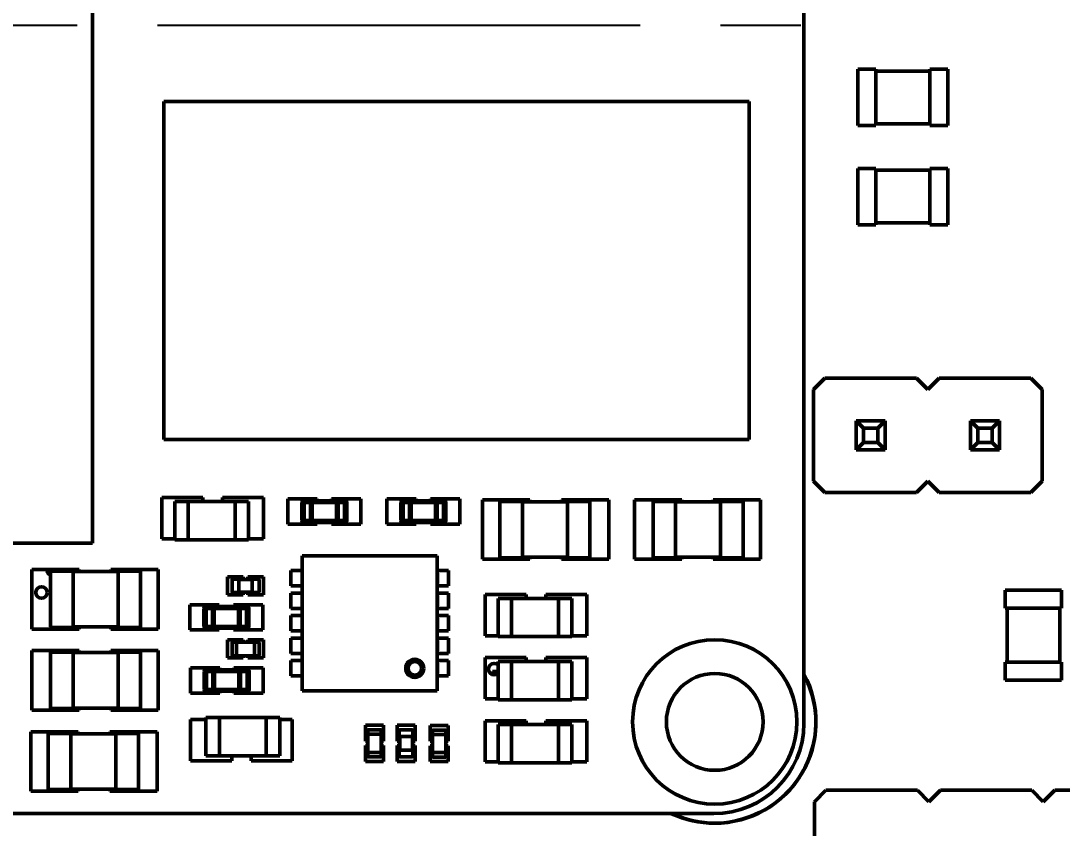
# Model space of a CAD drawing. Header units: millimetres. Extents: x 22 to 202, y 169 to 282.
# Drawn here: x 120.96 to 144.09, y 202.06 to 219.99 of the extents above; entities that cross this region are included whole.
import ezdxf

# ---------------------------------------------------------------- set-up
doc = ezdxf.new("R2010")
doc.units = ezdxf.units.MM
doc.header["$LTSCALE"] = 0.75
doc.linetypes.add('CENTER2', pattern=[28.575, 19.05, -3.175, 3.175, -3.175])
for name, color, linetype, lineweight in [('FD_Dimensions', 7, 'Continuous', 25), ('Smart Centers', 7, 'CENTER2', 25), ('Visible', 7, 'Continuous', 50)]:
    doc.layers.add(name, color=color, linetype=linetype, lineweight=lineweight)
doc.styles.get("Standard").update_dxf_attribs({"font": 'arial.ttf'})
doc.dimstyles.new('Dim-ISO-25', dxfattribs={"dimtxt": 2.5, "dimasz": 2.5, "dimexe": 1.5, "dimexo": 0, "dimgap": 1, "dimtad": 1, "dimzin": 4, "dimdsep": 46, "dimtxsty": 'Standard', "dimblk": 'OPEN90', "dimcen": 0, "dimazin": 1, "dimtp": 0.1, "dimtm": 0.1, "dimtfac": 0.72, "dimtmove": 0, "dimatfit": 3, "dimfxl": 1, "dimtzin": 4, "dimarcsym": 0})

# ---------------------------------------------------------------- blocks, each defined once
blk = doc.blocks.new('_Open90')
at = {"color": 0, "linetype": 'ByBlock', "lineweight": -2}
for p, q in [((-0.5, 0.5), (0, 0)), ((0, 0), (-1, 0)), ((0, 0), (-0.5, -0.5))]:
    blk.add_line(p, q, dxfattribs=at)
blk = doc.blocks.new('*D28')
at = {"layer": 'Defpoints', "color": 0, "transparency": 16777216}
for p in [(170.550528, 263.135658), (200.052214, 263.135658), (124.449775, 178.627866)]:
    blk.add_point(p, dxfattribs=at)
at = {"layer": 'FD_Dimensions', "color": 0, "lineweight": -2, "transparency": 16777216}
for p, q in [((170.550528, 263.135658), (201.552214, 263.135658)), ((200.052214, 181.127866), (200.052214, 260.635658)), ((124.449775, 178.627866), (201.552214, 178.627866))]:
    blk.add_line(p, q, dxfattribs=at)
at = {"layer": 'FD_Dimensions', "color": 0, "lineweight": -2, "transparency": 16777216, "xscale": 2.5, "yscale": 2.5, "zscale": 2.5}
for p, rotation in [((200.052214, 263.135658), 90), ((200.052214, 178.627866), 270)]:
    blk.add_blockref('_Open90', p, dxfattribs=dict(at, rotation=rotation))
at = {"layer": 'FD_Dimensions', "color": 0, "transparency": 16777216, "insert": (197.774947, 227.099634), "char_height": 2.5, "attachment_point": 5, "rotation": 90}
blk.add_mtext('84.51mm', dxfattribs=at)
blk = doc.blocks.new('*U22')
at = {"layer": 'Smart Centers', "color": 0, "ltscale": 0.75, "transparency": 16777216}
blk.add_line((-24.000006, 0), (24.000006, 0), dxfattribs=at)
blk = doc.blocks.new('*D39')
at = {"layer": 'Defpoints', "color": 0, "transparency": 16777216}
for p in [(91.851481, 219.885579), (39.845512, 191.385202), (126.699789, 191.385202)]:
    blk.add_point(p, dxfattribs=at)
at = {"layer": 'FD_Dimensions', "color": 0, "lineweight": -2, "transparency": 16777216}
for p, q in [((91.851481, 219.885579), (38.345512, 219.885579)), ((39.845512, 217.385579), (39.845512, 193.885202)), ((126.699789, 191.385202), (38.345512, 191.385202))]:
    blk.add_line(p, q, dxfattribs=at)
at = {"layer": 'FD_Dimensions', "color": 0, "lineweight": -2, "transparency": 16777216, "xscale": 2.5, "yscale": 2.5, "zscale": 2.5}
for p, rotation in [((39.845512, 219.885579), 90), ((39.845512, 191.385202), 270)]:
    blk.add_blockref('_Open90', p, dxfattribs=dict(at, rotation=rotation))
at = {"layer": 'FD_Dimensions', "color": 0, "transparency": 16777216, "insert": (37.568245, 204.532394), "char_height": 2.5, "attachment_point": 5, "rotation": 90}
blk.add_mtext('28.50mm', dxfattribs=at)

msp = doc.modelspace()

# ---------------------------------------------------------------- linework, layer by layer
at = {"layer": 'Visible'}
for p, q in [((138.351, 235.386), (138.351, 204.386)), ((122.553, 208.393), (122.553, 231.393)), ((139.952, 218.91), (139.552, 218.91)), ((139.552, 218.87), (139.552, 218.91)), ((139.552, 218.87), (139.552, 217.7)), ((139.952, 218.87), (139.952, 218.91)), ((141.152, 218.87), (139.952, 218.87)), ((139.952, 218.87), (139.952, 217.7)), ((141.552, 218.91), (141.152, 218.91)), ((141.152, 218.87), (141.152, 218.91)), ((141.152, 218.87), (141.152, 217.7)), ((141.552, 218.87), (141.552, 218.91)), ((141.552, 218.87), (141.552, 217.7)), ((124.136, 218.192), (124.136, 210.692)), ((137.136, 218.192), (124.136, 218.192)), ((137.136, 210.692), (137.136, 218.192)), ((139.552, 217.7), (139.552, 217.66)), ((139.952, 217.66), (139.552, 217.66)), ((141.152, 217.7), (139.952, 217.7)), ((139.952, 217.7), (139.952, 217.66)), ((141.152, 217.7), (141.152, 217.66)), ((141.552, 217.66), (141.152, 217.66)), ((141.552, 217.7), (141.552, 217.66)), ((139.952, 216.71), (139.552, 216.71)), ((139.552, 216.67), (139.552, 216.71)), ((139.952, 216.67), (139.952, 216.71)), ((141.552, 216.71), (141.152, 216.71)), ((141.152, 216.67), (141.152, 216.71)), ((141.552, 216.67), (141.552, 216.71)), ((139.552, 216.67), (139.552, 215.5)), ((141.152, 216.67), (139.952, 216.67)), ((139.952, 216.67), (139.952, 215.5)), ((141.152, 216.67), (141.152, 215.5)), ((141.552, 216.67), (141.552, 215.5)), ((139.552, 215.5), (139.552, 215.46)), ((139.952, 215.46), (139.552, 215.46)), ((141.152, 215.5), (139.952, 215.5)), ((139.952, 215.5), (139.952, 215.46)), ((141.152, 215.5), (141.152, 215.46)), ((141.552, 215.46), (141.152, 215.46)), ((141.552, 215.5), (141.552, 215.46)), ((138.818, 212.055), (138.564, 211.801)), ((140.85, 212.055), (138.818, 212.055)), ((141.104, 211.801), (140.85, 212.055)), ((141.358, 212.055), (141.104, 211.801)), ((143.39, 212.055), (141.358, 212.055)), ((143.644, 211.801), (143.39, 212.055)), ((138.564, 211.801), (138.564, 209.769)), ((143.644, 209.769), (143.644, 211.801)), ((139.514, 211.105), (139.514, 210.465)), ((139.514, 211.105), (140.154, 211.105)), ((139.514, 211.105), (139.674, 210.945)), ((139.674, 210.945), (139.674, 210.625)), ((139.674, 210.945), (139.994, 210.945)), ((140.154, 211.105), (139.994, 210.945)), ((139.994, 210.945), (139.994, 210.625)), ((140.154, 211.105), (140.154, 210.465)), ((142.054, 211.105), (142.054, 210.465)), ((142.054, 211.105), (142.694, 211.105)), ((142.054, 211.105), (142.214, 210.945)), ((142.214, 210.945), (142.214, 210.625)), ((142.214, 210.945), (142.534, 210.945)), ((142.694, 211.105), (142.534, 210.945)), ((142.534, 210.945), (142.534, 210.625)), ((142.694, 211.105), (142.694, 210.465)), ((124.136, 210.692), (137.136, 210.692)), ((139.514, 210.465), (139.674, 210.625)), ((139.514, 210.465), (140.154, 210.465)), ((139.674, 210.625), (139.994, 210.625)), ((140.154, 210.465), (139.994, 210.625)), ((142.054, 210.465), (142.214, 210.625)), ((142.054, 210.465), (142.694, 210.465)), ((142.214, 210.625), (142.534, 210.625)), ((142.694, 210.465), (142.534, 210.625)), ((138.564, 209.769), (138.818, 209.515)), ((140.85, 209.515), (141.104, 209.769)), ((141.104, 209.769), (141.358, 209.515)), ((143.39, 209.515), (143.644, 209.769)), ((124.093, 209.403), (124.093, 208.488)), ((125.007, 209.403), (124.093, 209.403)), ((124.382, 209.318), (124.382, 208.468)), ((124.382, 209.318), (124.39, 209.318)), ((124.682, 209.318), (124.39, 209.318)), ((124.682, 209.318), (124.682, 208.468)), ((125.722, 209.318), (124.682, 209.318)), ((125.007, 209.318), (125.007, 209.403)), ((125.439, 209.403), (125.439, 209.318)), ((126.354, 209.403), (125.439, 209.403)), ((125.722, 209.318), (126.015, 209.318)), ((125.722, 208.468), (125.722, 209.318)), ((126.022, 209.318), (126.015, 209.318)), ((126.022, 208.468), (126.022, 209.318)), ((126.354, 208.488), (126.354, 209.403)), ((126.895, 209.372), (126.895, 208.813)), ((127.545, 209.372), (126.895, 209.372)), ((127.203, 209.292), (127.253, 209.292)), ((127.203, 209.292), (127.203, 208.892)), ((127.253, 209.292), (127.203, 209.292)), ((127.203, 208.892), (127.203, 209.292)), ((127.396, 209.342), (127.253, 209.342)), ((127.253, 209.292), (127.253, 209.342)), ((127.253, 209.342), (127.253, 209.292)), ((127.253, 209.342), (127.396, 209.342)), ((127.396, 209.292), (127.253, 209.292)), ((127.253, 209.292), (127.253, 208.892)), ((127.253, 208.892), (127.253, 209.292)), ((127.253, 209.292), (127.396, 209.292)), ((127.396, 209.292), (127.396, 209.342)), ((127.396, 209.342), (127.396, 209.292)), ((127.396, 209.292), (127.41, 209.292)), ((127.396, 209.292), (127.396, 208.892)), ((127.396, 208.892), (127.396, 209.292)), ((127.41, 209.292), (127.396, 209.292)), ((127.41, 209.292), (127.41, 209.341)), ((127.41, 209.341), (127.41, 209.292)), ((127.41, 209.292), (127.433, 209.292)), ((127.41, 209.292), (127.41, 208.892)), ((127.41, 208.892), (127.41, 209.292)), ((127.41, 209.292), (127.433, 209.292)), ((127.973, 209.332), (127.433, 209.332)), ((127.433, 209.292), (127.433, 209.332)), ((127.433, 209.332), (127.433, 209.292)), ((127.433, 209.332), (127.973, 209.332)), ((127.973, 209.292), (127.433, 209.292)), ((127.433, 209.292), (127.433, 208.892)), ((127.433, 208.892), (127.433, 209.292)), ((127.433, 209.292), (127.973, 209.292)), ((127.545, 209.332), (127.545, 209.372)), ((127.86, 209.372), (127.86, 209.332)), ((128.51, 209.372), (127.86, 209.372)), ((127.973, 209.292), (127.973, 209.332)), ((127.973, 209.332), (127.973, 209.292)), ((127.973, 209.292), (127.995, 209.292)), ((127.973, 209.292), (127.973, 208.892)), ((127.973, 208.892), (127.973, 209.292)), ((127.973, 209.292), (127.995, 209.292)), ((127.995, 209.292), (127.995, 209.341)), ((127.995, 209.341), (127.995, 209.292)), ((127.995, 209.292), (128.009, 209.292)), ((127.995, 209.292), (127.995, 208.892)), ((127.995, 208.892), (127.995, 209.292)), ((128.009, 209.292), (127.995, 209.292)), ((128.153, 209.342), (128.009, 209.342)), ((128.009, 209.292), (128.009, 209.342)), ((128.009, 209.342), (128.009, 209.292)), ((128.009, 209.342), (128.153, 209.342)), ((128.153, 209.292), (128.009, 209.292)), ((128.009, 209.292), (128.009, 208.892)), ((128.009, 208.892), (128.009, 209.292)), ((128.009, 209.292), (128.153, 209.292)), ((128.153, 209.292), (128.153, 209.342)), ((128.153, 209.342), (128.153, 209.292)), ((128.153, 209.292), (128.203, 209.292)), ((128.153, 209.292), (128.153, 208.892)), ((128.153, 208.892), (128.153, 209.292)), ((128.203, 209.292), (128.153, 209.292)), ((128.203, 208.892), (128.203, 209.292)), ((128.203, 209.292), (128.203, 208.892)), ((128.51, 208.813), (128.51, 209.372)), ((129.094, 209.372), (129.094, 208.813)), ((129.745, 209.372), (129.094, 209.372)), ((129.402, 209.292), (129.452, 209.292)), ((129.402, 209.292), (129.402, 208.892)), ((129.452, 209.292), (129.402, 209.292)), ((129.402, 208.892), (129.402, 209.292)), ((129.596, 209.342), (129.452, 209.342)), ((129.452, 209.292), (129.452, 209.342)), ((129.452, 209.342), (129.452, 209.292)), ((129.452, 209.342), (129.596, 209.342)), ((129.596, 209.292), (129.452, 209.292)), ((129.452, 209.292), (129.452, 208.892)), ((129.452, 208.892), (129.452, 209.292)), ((129.452, 209.292), (129.596, 209.292)), ((129.596, 209.292), (129.596, 209.342)), ((129.596, 209.342), (129.596, 209.292)), ((129.596, 209.292), (129.61, 209.292)), ((129.596, 209.292), (129.596, 208.892)), ((129.596, 208.892), (129.596, 209.292)), ((129.61, 209.292), (129.596, 209.292)), ((129.61, 209.292), (129.61, 209.341)), ((129.61, 209.341), (129.61, 209.292)), ((129.61, 209.292), (129.632, 209.292)), ((129.61, 209.292), (129.61, 208.892)), ((129.61, 208.892), (129.61, 209.292)), ((129.61, 209.292), (129.632, 209.292)), ((130.172, 209.332), (129.632, 209.332)), ((129.632, 209.292), (129.632, 209.332)), ((129.632, 209.332), (129.632, 209.292)), ((129.632, 209.332), (130.172, 209.332)), ((130.172, 209.292), (129.632, 209.292)), ((129.632, 209.292), (129.632, 208.892)), ((129.632, 208.892), (129.632, 209.292)), ((129.632, 209.292), (130.172, 209.292)), ((129.745, 209.332), (129.745, 209.372)), ((130.06, 209.372), (130.06, 209.332)), ((130.71, 209.372), (130.06, 209.372)), ((130.172, 209.292), (130.172, 209.332)), ((130.172, 209.332), (130.172, 209.292)), ((130.172, 209.292), (130.195, 209.292)), ((130.172, 209.292), (130.172, 208.892)), ((130.172, 208.892), (130.172, 209.292)), ((130.172, 209.292), (130.195, 209.292)), ((130.195, 209.292), (130.195, 209.341)), ((130.195, 209.341), (130.195, 209.292)), ((130.195, 209.292), (130.209, 209.292)), ((130.195, 209.292), (130.195, 208.892)), ((130.195, 208.892), (130.195, 209.292)), ((130.209, 209.292), (130.195, 209.292)), ((130.352, 209.342), (130.209, 209.342)), ((130.209, 209.292), (130.209, 209.342)), ((130.209, 209.342), (130.209, 209.292)), ((130.209, 209.342), (130.352, 209.342)), ((130.352, 209.292), (130.209, 209.292)), ((130.209, 209.292), (130.209, 208.892)), ((130.209, 208.892), (130.209, 209.292)), ((130.209, 209.292), (130.352, 209.292)), ((130.352, 209.292), (130.352, 209.342)), ((130.352, 209.342), (130.352, 209.292)), ((130.352, 209.292), (130.402, 209.292)), ((130.352, 209.292), (130.352, 208.892)), ((130.352, 208.892), (130.352, 209.292)), ((130.402, 209.292), (130.352, 209.292)), ((130.402, 208.892), (130.402, 209.292)), ((130.402, 209.292), (130.402, 208.892)), ((130.71, 208.813), (130.71, 209.372)), ((131.213, 209.353), (131.213, 208.032)), ((132.264, 209.353), (131.213, 209.353)), ((131.602, 208.077), (131.602, 209.307)), ((131.612, 209.317), (132.102, 209.317)), ((132.102, 209.307), (132.102, 209.317)), ((132.102, 208.077), (132.102, 209.307)), ((132.102, 209.307), (133.102, 209.307)), ((132.264, 209.307), (132.264, 209.353)), ((132.966, 209.353), (132.966, 209.307)), ((134.017, 209.353), (132.966, 209.353)), ((133.102, 209.307), (133.102, 209.317)), ((133.592, 209.317), (133.102, 209.317)), ((133.102, 208.077), (133.102, 209.307)), ((133.602, 208.077), (133.602, 209.307)), ((134.017, 208.032), (134.017, 209.353)), ((134.588, 209.353), (134.588, 208.032)), ((135.639, 209.353), (134.588, 209.353)), ((135.002, 209.307), (135.002, 208.077)), ((135.502, 209.317), (135.012, 209.317)), ((135.502, 209.317), (135.502, 209.307)), ((136.502, 209.307), (135.502, 209.307)), ((135.502, 209.307), (135.502, 208.077)), ((135.639, 209.307), (135.639, 209.353)), ((136.341, 209.353), (136.341, 209.307)), ((137.391, 209.353), (136.341, 209.353)), ((136.502, 209.317), (136.992, 209.317)), ((136.502, 209.317), (136.502, 209.307)), ((136.502, 209.307), (136.502, 208.077)), ((137.002, 209.307), (137.002, 208.077)), ((137.391, 208.032), (137.391, 209.353)), ((138.818, 209.515), (140.85, 209.515)), ((141.358, 209.515), (143.39, 209.515)), ((127.203, 208.892), (127.253, 208.892)), ((127.253, 208.892), (127.203, 208.892)), ((127.396, 208.892), (127.253, 208.892)), ((127.253, 208.842), (127.253, 208.892)), ((127.253, 208.892), (127.253, 208.842)), ((127.253, 208.892), (127.396, 208.892)), ((127.253, 208.842), (127.396, 208.842)), ((127.396, 208.842), (127.253, 208.842)), ((127.396, 208.892), (127.41, 208.892)), ((127.396, 208.842), (127.396, 208.892)), ((127.396, 208.892), (127.396, 208.842)), ((127.41, 208.892), (127.396, 208.892)), ((127.433, 208.892), (127.41, 208.892)), ((127.41, 208.844), (127.41, 208.892)), ((127.41, 208.892), (127.41, 208.844)), ((127.433, 208.892), (127.41, 208.892)), ((127.973, 208.892), (127.433, 208.892)), ((127.433, 208.852), (127.433, 208.892)), ((127.433, 208.892), (127.433, 208.852)), ((127.433, 208.892), (127.973, 208.892)), ((127.433, 208.852), (127.973, 208.852)), ((127.973, 208.852), (127.433, 208.852)), ((127.545, 208.813), (127.545, 208.852)), ((127.86, 208.852), (127.86, 208.813)), ((127.995, 208.892), (127.973, 208.892)), ((127.973, 208.852), (127.973, 208.892)), ((127.973, 208.892), (127.973, 208.852)), ((127.995, 208.892), (127.973, 208.892)), ((127.995, 208.892), (128.009, 208.892)), ((127.995, 208.844), (127.995, 208.892)), ((127.995, 208.892), (127.995, 208.844)), ((128.009, 208.892), (127.995, 208.892)), ((128.153, 208.892), (128.009, 208.892)), ((128.009, 208.842), (128.009, 208.892)), ((128.009, 208.892), (128.009, 208.842)), ((128.009, 208.892), (128.153, 208.892)), ((128.009, 208.842), (128.153, 208.842)), ((128.153, 208.842), (128.009, 208.842)), ((128.153, 208.892), (128.203, 208.892)), ((128.153, 208.842), (128.153, 208.892)), ((128.153, 208.892), (128.153, 208.842)), ((128.203, 208.892), (128.153, 208.892)), ((129.402, 208.892), (129.452, 208.892)), ((129.452, 208.892), (129.402, 208.892)), ((129.596, 208.892), (129.452, 208.892)), ((129.452, 208.842), (129.452, 208.892)), ((129.452, 208.892), (129.452, 208.842)), ((129.452, 208.892), (129.596, 208.892)), ((129.452, 208.842), (129.596, 208.842)), ((129.596, 208.842), (129.452, 208.842)), ((129.596, 208.892), (129.61, 208.892)), ((129.596, 208.842), (129.596, 208.892)), ((129.596, 208.892), (129.596, 208.842)), ((129.61, 208.892), (129.596, 208.892)), ((129.632, 208.892), (129.61, 208.892)), ((129.61, 208.844), (129.61, 208.892)), ((129.61, 208.892), (129.61, 208.844)), ((129.632, 208.892), (129.61, 208.892)), ((130.172, 208.892), (129.632, 208.892)), ((129.632, 208.852), (129.632, 208.892)), ((129.632, 208.892), (129.632, 208.852)), ((129.632, 208.892), (130.172, 208.892)), ((129.632, 208.852), (130.172, 208.852)), ((130.172, 208.852), (129.632, 208.852)), ((129.745, 208.813), (129.745, 208.852)), ((130.06, 208.852), (130.06, 208.813)), ((130.195, 208.892), (130.172, 208.892)), ((130.172, 208.852), (130.172, 208.892)), ((130.172, 208.892), (130.172, 208.852)), ((130.195, 208.892), (130.172, 208.892)), ((130.195, 208.892), (130.209, 208.892)), ((130.195, 208.844), (130.195, 208.892)), ((130.195, 208.892), (130.195, 208.844)), ((130.209, 208.892), (130.195, 208.892)), ((130.352, 208.892), (130.209, 208.892)), ((130.209, 208.842), (130.209, 208.892)), ((130.209, 208.892), (130.209, 208.842)), ((130.209, 208.892), (130.352, 208.892)), ((130.209, 208.842), (130.352, 208.842)), ((130.352, 208.842), (130.209, 208.842)), ((130.352, 208.892), (130.402, 208.892)), ((130.352, 208.842), (130.352, 208.892)), ((130.352, 208.892), (130.352, 208.842)), ((130.402, 208.892), (130.352, 208.892)), ((126.895, 208.813), (127.545, 208.813)), ((127.86, 208.813), (128.51, 208.813)), ((129.094, 208.813), (129.745, 208.813)), ((130.06, 208.813), (130.71, 208.813)), ((99.553, 208.393), (122.553, 208.393)), ((124.093, 208.488), (124.382, 208.488)), ((124.382, 208.468), (124.39, 208.468)), ((124.682, 208.468), (124.39, 208.468)), ((124.682, 208.468), (125.722, 208.468)), ((125.722, 208.468), (126.015, 208.468)), ((126.022, 208.468), (126.015, 208.468)), ((126.022, 208.488), (126.354, 208.488)), ((130.211, 208.112), (127.211, 208.112)), ((127.211, 208.112), (127.211, 205.112)), ((130.211, 205.112), (130.211, 208.112)), ((131.213, 208.032), (132.264, 208.032)), ((132.102, 208.067), (131.612, 208.067)), ((132.102, 208.067), (132.102, 208.077)), ((132.102, 208.077), (133.102, 208.077)), ((132.264, 208.032), (132.264, 208.077)), ((132.966, 208.077), (132.966, 208.032)), ((132.966, 208.032), (134.017, 208.032)), ((133.102, 208.067), (133.102, 208.077)), ((133.102, 208.067), (133.592, 208.067)), ((134.588, 208.032), (135.639, 208.032)), ((135.012, 208.067), (135.502, 208.067)), ((136.502, 208.077), (135.502, 208.077)), ((135.502, 208.077), (135.502, 208.067)), ((135.639, 208.032), (135.639, 208.077)), ((136.341, 208.077), (136.341, 208.032)), ((136.341, 208.032), (137.391, 208.032)), ((136.502, 208.077), (136.502, 208.067)), ((136.992, 208.067), (136.502, 208.067)), ((121.208, 207.806), (121.208, 206.485)), ((122.259, 207.806), (121.208, 207.806)), ((121.623, 207.76), (121.623, 206.53)), ((122.123, 207.77), (121.633, 207.77)), ((122.123, 207.77), (122.123, 207.76)), ((123.123, 207.76), (122.123, 207.76)), ((122.123, 207.76), (122.123, 206.53)), ((122.259, 207.76), (122.259, 207.806)), ((122.961, 207.806), (122.961, 207.76)), ((124.012, 207.806), (122.961, 207.806)), ((123.123, 207.77), (123.613, 207.77)), ((123.123, 207.77), (123.123, 207.76)), ((123.123, 207.76), (123.123, 206.53)), ((123.623, 207.76), (123.623, 206.53)), ((124.012, 206.485), (124.012, 207.806)), ((126.961, 207.783), (126.961, 207.442)), ((127.211, 207.783), (126.961, 207.783)), ((127.21, 207.727), (127.211, 207.727)), ((127.21, 207.497), (127.21, 207.727)), ((130.462, 207.783), (130.211, 207.783)), ((130.211, 207.727), (130.212, 207.727)), ((130.212, 207.727), (130.212, 207.497)), ((130.462, 207.442), (130.462, 207.783)), ((125.552, 207.643), (125.552, 207.242)), ((125.903, 207.643), (125.552, 207.643)), ((125.652, 207.303), (125.652, 207.583)), ((125.662, 207.593), (125.802, 207.593)), ((125.802, 207.583), (125.802, 207.593)), ((125.802, 207.583), (125.802, 207.303)), ((125.802, 207.583), (126.102, 207.583)), ((125.903, 207.583), (125.903, 207.643)), ((126.002, 207.643), (126.002, 207.583)), ((126.353, 207.643), (126.002, 207.643)), ((126.102, 207.583), (126.102, 207.593)), ((126.242, 207.593), (126.102, 207.593)), ((126.102, 207.583), (126.102, 207.303)), ((126.252, 207.303), (126.252, 207.583)), ((126.353, 207.242), (126.353, 207.643)), ((126.961, 207.442), (127.211, 207.442)), ((127.211, 207.497), (127.21, 207.497)), ((130.212, 207.497), (130.211, 207.497)), ((130.211, 207.442), (130.462, 207.442)), ((125.552, 207.242), (125.903, 207.242)), ((125.802, 207.292), (125.662, 207.292)), ((125.802, 207.292), (125.802, 207.303)), ((125.802, 207.303), (126.102, 207.303)), ((125.903, 207.242), (125.903, 207.303)), ((126.002, 207.303), (126.002, 207.242)), ((126.002, 207.242), (126.353, 207.242)), ((126.102, 207.292), (126.102, 207.303)), ((126.102, 207.292), (126.242, 207.292)), ((126.961, 207.283), (126.961, 206.941)), ((127.211, 207.283), (126.961, 207.283)), ((127.21, 207.227), (127.211, 207.227)), ((127.21, 206.997), (127.21, 207.227)), ((130.462, 207.283), (130.211, 207.283)), ((130.211, 207.227), (130.212, 207.227)), ((130.212, 207.227), (130.212, 206.997)), ((130.462, 206.941), (130.462, 207.283)), ((131.272, 207.25), (131.272, 206.335)), ((132.187, 207.25), (131.272, 207.25)), ((132.187, 207.165), (132.187, 207.25)), ((132.618, 207.25), (132.618, 207.165)), ((133.533, 207.25), (132.618, 207.25)), ((133.533, 206.335), (133.533, 207.25)), ((142.864, 207.348), (142.824, 207.348)), ((142.824, 207.348), (142.824, 206.948)), ((142.864, 207.348), (144.034, 207.348)), ((144.034, 207.348), (144.074, 207.348)), ((144.074, 207.348), (144.074, 206.948)), ((124.719, 207.022), (124.719, 206.463)), ((125.37, 207.022), (124.719, 207.022)), ((125.077, 206.992), (125.077, 206.942)), ((125.221, 206.992), (125.077, 206.992)), ((125.077, 206.942), (125.077, 206.992)), ((125.077, 206.992), (125.221, 206.992)), ((125.221, 206.992), (125.221, 206.942)), ((125.221, 206.942), (125.221, 206.992)), ((125.234, 206.991), (125.234, 206.942)), ((125.234, 206.942), (125.234, 206.991)), ((125.257, 206.982), (125.257, 206.942)), ((125.797, 206.982), (125.257, 206.982)), ((125.257, 206.942), (125.257, 206.982)), ((125.257, 206.982), (125.797, 206.982)), ((125.37, 206.982), (125.37, 207.022)), ((125.684, 207.022), (125.684, 206.982)), ((126.335, 207.022), (125.684, 207.022)), ((125.797, 206.982), (125.797, 206.942)), ((125.797, 206.942), (125.797, 206.982)), ((125.82, 206.991), (125.82, 206.942)), ((125.82, 206.942), (125.82, 206.991)), ((125.833, 206.992), (125.833, 206.942)), ((125.977, 206.992), (125.833, 206.992)), ((125.833, 206.942), (125.833, 206.992)), ((125.833, 206.992), (125.977, 206.992)), ((125.977, 206.992), (125.977, 206.942)), ((125.977, 206.942), (125.977, 206.992)), ((126.335, 206.463), (126.335, 207.022)), ((127.211, 206.997), (127.21, 206.997)), ((130.212, 206.997), (130.211, 206.997)), ((131.562, 207.165), (131.562, 206.315)), ((131.562, 207.165), (131.569, 207.165)), ((131.862, 207.165), (131.569, 207.165)), ((131.862, 207.165), (131.862, 206.315)), ((132.902, 207.165), (131.862, 207.165)), ((132.902, 207.165), (133.194, 207.165)), ((132.902, 206.315), (132.902, 207.165)), ((133.202, 207.165), (133.194, 207.165)), ((133.202, 206.315), (133.202, 207.165)), ((125.077, 206.942), (125.027, 206.942)), ((125.027, 206.942), (125.077, 206.942)), ((125.027, 206.942), (125.027, 206.542)), ((125.027, 206.542), (125.027, 206.942)), ((125.077, 206.942), (125.221, 206.942)), ((125.077, 206.542), (125.077, 206.942)), ((125.221, 206.942), (125.077, 206.942)), ((125.077, 206.942), (125.077, 206.542)), ((125.234, 206.942), (125.221, 206.942)), ((125.221, 206.542), (125.221, 206.942)), ((125.221, 206.942), (125.234, 206.942)), ((125.221, 206.942), (125.221, 206.542)), ((125.234, 206.942), (125.257, 206.942)), ((125.234, 206.542), (125.234, 206.942)), ((125.234, 206.942), (125.257, 206.942)), ((125.234, 206.942), (125.234, 206.542)), ((125.257, 206.942), (125.797, 206.942)), ((125.257, 206.542), (125.257, 206.942)), ((125.797, 206.942), (125.257, 206.942)), ((125.257, 206.942), (125.257, 206.542)), ((125.797, 206.942), (125.82, 206.942)), ((125.797, 206.542), (125.797, 206.942)), ((125.797, 206.942), (125.82, 206.942)), ((125.797, 206.942), (125.797, 206.542)), ((125.833, 206.942), (125.82, 206.942)), ((125.82, 206.542), (125.82, 206.942)), ((125.82, 206.942), (125.833, 206.942)), ((125.82, 206.942), (125.82, 206.542)), ((125.833, 206.942), (125.977, 206.942)), ((125.833, 206.542), (125.833, 206.942)), ((125.977, 206.942), (125.833, 206.942)), ((125.833, 206.942), (125.833, 206.542)), ((126.027, 206.942), (125.977, 206.942)), ((125.977, 206.542), (125.977, 206.942)), ((125.977, 206.942), (126.027, 206.942)), ((125.977, 206.942), (125.977, 206.542)), ((126.027, 206.542), (126.027, 206.942)), ((126.027, 206.942), (126.027, 206.542)), ((126.961, 206.941), (127.211, 206.941)), ((126.961, 206.783), (126.961, 206.442)), ((127.211, 206.783), (126.961, 206.783)), ((130.211, 206.941), (130.462, 206.941)), ((130.462, 206.783), (130.211, 206.783)), ((130.462, 206.442), (130.462, 206.783)), ((142.864, 206.948), (142.824, 206.948)), ((142.864, 206.948), (144.034, 206.948)), ((142.864, 206.948), (142.864, 205.748)), ((144.034, 206.948), (144.074, 206.948)), ((144.034, 206.948), (144.034, 205.748)), ((121.633, 206.52), (122.123, 206.52)), ((123.123, 206.53), (122.123, 206.53)), ((122.123, 206.53), (122.123, 206.52)), ((122.259, 206.485), (122.259, 206.53)), ((122.961, 206.53), (122.961, 206.485)), ((123.123, 206.53), (123.123, 206.52)), ((123.613, 206.52), (123.123, 206.52)), ((125.077, 206.542), (125.027, 206.542)), ((125.027, 206.542), (125.077, 206.542)), ((125.077, 206.542), (125.221, 206.542)), ((125.077, 206.542), (125.077, 206.492)), ((125.221, 206.542), (125.077, 206.542)), ((125.077, 206.492), (125.077, 206.542)), ((125.234, 206.542), (125.221, 206.542)), ((125.221, 206.542), (125.221, 206.492)), ((125.221, 206.542), (125.234, 206.542)), ((125.221, 206.492), (125.221, 206.542)), ((125.257, 206.542), (125.234, 206.542)), ((125.234, 206.542), (125.234, 206.494)), ((125.257, 206.542), (125.234, 206.542)), ((125.234, 206.494), (125.234, 206.542)), ((125.257, 206.542), (125.797, 206.542)), ((125.257, 206.542), (125.257, 206.502)), ((125.797, 206.542), (125.257, 206.542)), ((125.257, 206.502), (125.257, 206.542)), ((125.82, 206.542), (125.797, 206.542)), ((125.797, 206.542), (125.797, 206.502)), ((125.82, 206.542), (125.797, 206.542)), ((125.797, 206.502), (125.797, 206.542)), ((125.833, 206.542), (125.82, 206.542)), ((125.82, 206.542), (125.82, 206.494)), ((125.82, 206.542), (125.833, 206.542)), ((125.82, 206.494), (125.82, 206.542)), ((125.833, 206.542), (125.977, 206.542)), ((125.833, 206.542), (125.833, 206.492)), ((125.977, 206.542), (125.833, 206.542)), ((125.833, 206.492), (125.833, 206.542)), ((126.027, 206.542), (125.977, 206.542)), ((125.977, 206.542), (125.977, 206.492)), ((125.977, 206.542), (126.027, 206.542)), ((125.977, 206.492), (125.977, 206.542)), ((127.21, 206.727), (127.211, 206.727)), ((127.21, 206.497), (127.21, 206.727)), ((130.211, 206.727), (130.212, 206.727)), ((130.212, 206.727), (130.212, 206.497)), ((121.208, 206.485), (122.259, 206.485)), ((122.961, 206.485), (124.012, 206.485)), ((124.719, 206.463), (125.37, 206.463)), ((125.077, 206.492), (125.221, 206.492)), ((125.221, 206.492), (125.077, 206.492)), ((125.257, 206.502), (125.797, 206.502)), ((125.797, 206.502), (125.257, 206.502)), ((125.37, 206.463), (125.37, 206.502)), ((125.684, 206.502), (125.684, 206.463)), ((125.684, 206.463), (126.335, 206.463)), ((125.833, 206.492), (125.977, 206.492)), ((125.977, 206.492), (125.833, 206.492)), ((126.961, 206.442), (127.211, 206.442)), ((126.961, 206.283), (126.961, 205.942)), ((127.211, 206.283), (126.961, 206.283)), ((127.211, 206.497), (127.21, 206.497)), ((130.212, 206.497), (130.211, 206.497)), ((130.211, 206.442), (130.462, 206.442)), ((130.462, 206.283), (130.211, 206.283)), ((130.462, 205.942), (130.462, 206.283)), ((131.272, 206.335), (131.562, 206.335)), ((131.562, 206.315), (131.569, 206.315)), ((131.862, 206.315), (131.569, 206.315)), ((131.862, 206.315), (132.902, 206.315)), ((132.902, 206.315), (133.194, 206.315)), ((133.202, 206.315), (133.194, 206.315)), ((133.202, 206.335), (133.533, 206.335)), ((125.552, 206.243), (125.552, 205.842)), ((125.903, 206.243), (125.552, 206.243)), ((125.652, 205.897), (125.652, 206.187)), ((125.657, 206.192), (125.752, 206.192)), ((125.752, 206.187), (125.752, 206.192)), ((126.152, 206.192), (125.752, 206.192)), ((125.752, 206.191), (126.152, 206.191)), ((125.752, 205.897), (125.752, 206.187)), ((125.752, 206.172), (125.752, 205.912)), ((125.903, 206.192), (125.903, 206.243)), ((126.002, 206.243), (126.002, 206.192)), ((126.353, 206.243), (126.002, 206.243)), ((126.152, 206.192), (126.247, 206.192)), ((126.152, 206.192), (126.152, 206.187)), ((126.152, 206.187), (126.152, 205.897)), ((126.152, 205.912), (126.152, 206.172)), ((126.252, 206.187), (126.252, 205.897)), ((126.353, 205.842), (126.353, 206.243)), ((127.21, 206.227), (127.211, 206.227)), ((127.21, 205.997), (127.21, 206.227)), ((130.211, 206.227), (130.212, 206.227)), ((130.212, 206.227), (130.212, 205.997)), ((121.208, 206.005), (121.208, 204.684)), ((122.259, 206.005), (121.208, 206.005)), ((121.623, 205.96), (121.623, 204.73)), ((122.123, 205.97), (121.633, 205.97)), ((122.123, 205.97), (122.123, 205.96)), ((123.123, 205.96), (122.123, 205.96)), ((122.123, 205.96), (122.123, 204.73)), ((122.259, 205.96), (122.259, 206.005)), ((122.961, 206.005), (122.961, 205.96)), ((124.012, 206.005), (122.961, 206.005)), ((123.123, 205.97), (123.613, 205.97)), ((123.123, 205.97), (123.123, 205.96)), ((123.123, 205.96), (123.123, 204.73)), ((123.623, 205.96), (123.623, 204.73)), ((124.012, 204.684), (124.012, 206.005)), ((125.552, 205.842), (125.903, 205.842)), ((125.752, 205.892), (125.657, 205.892)), ((125.752, 205.892), (125.752, 205.897)), ((125.752, 205.893), (126.152, 205.893)), ((126.152, 205.893), (125.752, 205.893)), ((125.903, 205.842), (125.903, 205.893)), ((126.002, 205.893), (126.002, 205.842)), ((126.002, 205.842), (126.353, 205.842)), ((126.152, 205.897), (126.152, 205.892)), ((126.247, 205.892), (126.152, 205.892)), ((126.961, 205.942), (127.211, 205.942)), ((127.211, 205.997), (127.21, 205.997)), ((130.212, 205.997), (130.211, 205.997)), ((130.211, 205.942), (130.462, 205.942)), ((131.272, 205.85), (131.272, 204.935)), ((132.187, 205.85), (131.272, 205.85)), ((132.187, 205.765), (132.187, 205.85)), ((132.618, 205.85), (132.618, 205.765)), ((133.533, 205.85), (132.618, 205.85)), ((133.533, 204.935), (133.533, 205.85)), ((124.728, 205.622), (124.728, 205.063)), ((125.379, 205.622), (124.728, 205.622)), ((125.086, 205.592), (125.086, 205.542)), ((125.23, 205.592), (125.086, 205.592)), ((125.086, 205.542), (125.086, 205.592)), ((125.086, 205.592), (125.23, 205.592)), ((125.23, 205.592), (125.23, 205.542)), ((125.23, 205.542), (125.23, 205.592)), ((125.244, 205.591), (125.244, 205.542)), ((125.244, 205.542), (125.244, 205.591)), ((125.379, 205.582), (125.379, 205.622)), ((125.694, 205.622), (125.694, 205.582)), ((126.344, 205.622), (125.694, 205.622)), ((125.829, 205.591), (125.829, 205.542)), ((125.829, 205.542), (125.829, 205.591)), ((125.843, 205.592), (125.843, 205.542)), ((125.986, 205.592), (125.843, 205.592)), ((125.843, 205.542), (125.843, 205.592)), ((125.843, 205.592), (125.986, 205.592)), ((125.986, 205.592), (125.986, 205.542)), ((125.986, 205.542), (125.986, 205.592)), ((126.344, 205.063), (126.344, 205.622)), ((126.961, 205.783), (126.961, 205.442)), ((127.211, 205.783), (126.961, 205.783)), ((127.21, 205.727), (127.211, 205.727)), ((127.21, 205.497), (127.21, 205.727)), ((130.462, 205.783), (130.211, 205.783)), ((130.211, 205.727), (130.212, 205.727)), ((130.212, 205.727), (130.212, 205.497)), ((130.462, 205.442), (130.462, 205.783)), ((131.562, 205.765), (131.562, 204.915)), ((131.562, 205.765), (131.569, 205.765)), ((131.862, 205.765), (131.569, 205.765)), ((131.862, 205.765), (131.862, 204.915)), ((132.902, 205.765), (131.862, 205.765)), ((132.902, 205.765), (133.194, 205.765)), ((132.902, 204.915), (132.902, 205.765)), ((133.202, 205.765), (133.194, 205.765)), ((133.202, 204.915), (133.202, 205.765)), ((142.864, 205.748), (142.824, 205.748)), ((142.824, 205.748), (142.824, 205.348)), ((142.864, 205.748), (144.034, 205.748)), ((144.034, 205.748), (144.074, 205.748)), ((144.074, 205.748), (144.074, 205.348)), ((125.086, 205.542), (125.036, 205.542)), ((125.036, 205.542), (125.086, 205.542)), ((125.036, 205.542), (125.036, 205.142)), ((125.036, 205.142), (125.036, 205.542)), ((125.086, 205.542), (125.23, 205.542)), ((125.086, 205.142), (125.086, 205.542)), ((125.23, 205.542), (125.086, 205.542)), ((125.086, 205.542), (125.086, 205.142)), ((125.244, 205.542), (125.23, 205.542)), ((125.23, 205.142), (125.23, 205.542)), ((125.23, 205.542), (125.244, 205.542)), ((125.23, 205.542), (125.23, 205.142)), ((125.244, 205.542), (125.266, 205.542)), ((125.244, 205.142), (125.244, 205.542)), ((125.244, 205.542), (125.266, 205.542)), ((125.244, 205.542), (125.244, 205.142)), ((125.266, 205.582), (125.266, 205.542)), ((125.806, 205.582), (125.266, 205.582)), ((125.266, 205.542), (125.266, 205.582)), ((125.266, 205.582), (125.806, 205.582)), ((125.266, 205.542), (125.806, 205.542)), ((125.266, 205.142), (125.266, 205.542)), ((125.806, 205.542), (125.266, 205.542)), ((125.266, 205.542), (125.266, 205.142)), ((125.806, 205.582), (125.806, 205.542)), ((125.806, 205.542), (125.806, 205.582)), ((125.806, 205.542), (125.829, 205.542)), ((125.806, 205.142), (125.806, 205.542)), ((125.806, 205.542), (125.829, 205.542)), ((125.806, 205.542), (125.806, 205.142)), ((125.843, 205.542), (125.829, 205.542)), ((125.829, 205.142), (125.829, 205.542)), ((125.829, 205.542), (125.843, 205.542)), ((125.829, 205.542), (125.829, 205.142)), ((125.843, 205.542), (125.986, 205.542)), ((125.843, 205.142), (125.843, 205.542)), ((125.986, 205.542), (125.843, 205.542)), ((125.843, 205.542), (125.843, 205.142)), ((126.036, 205.542), (125.986, 205.542)), ((125.986, 205.142), (125.986, 205.542)), ((125.986, 205.542), (126.036, 205.542)), ((125.986, 205.542), (125.986, 205.142)), ((126.036, 205.142), (126.036, 205.542)), ((126.036, 205.542), (126.036, 205.142)), ((126.961, 205.442), (127.211, 205.442)), ((127.211, 205.497), (127.21, 205.497)), ((130.212, 205.497), (130.211, 205.497)), ((130.211, 205.442), (130.462, 205.442)), ((131.437, 205.541), (131.437, 205.474)), ((131.562, 205.541), (131.437, 205.541)), ((125.086, 205.142), (125.036, 205.142)), ((125.036, 205.142), (125.086, 205.142)), ((125.086, 205.142), (125.23, 205.142)), ((125.086, 205.142), (125.086, 205.092)), ((125.23, 205.142), (125.086, 205.142)), ((125.086, 205.092), (125.086, 205.142)), ((125.244, 205.142), (125.23, 205.142)), ((125.23, 205.142), (125.23, 205.092)), ((125.23, 205.142), (125.244, 205.142)), ((125.23, 205.092), (125.23, 205.142)), ((125.266, 205.142), (125.244, 205.142)), ((125.244, 205.142), (125.244, 205.094)), ((125.266, 205.142), (125.244, 205.142)), ((125.244, 205.094), (125.244, 205.142)), ((125.266, 205.142), (125.806, 205.142)), ((125.266, 205.142), (125.266, 205.102)), ((125.806, 205.142), (125.266, 205.142)), ((125.266, 205.102), (125.266, 205.142)), ((125.829, 205.142), (125.806, 205.142)), ((125.806, 205.142), (125.806, 205.102)), ((125.829, 205.142), (125.806, 205.142)), ((125.806, 205.102), (125.806, 205.142)), ((125.843, 205.142), (125.829, 205.142)), ((125.829, 205.142), (125.829, 205.094)), ((125.829, 205.142), (125.843, 205.142)), ((125.829, 205.094), (125.829, 205.142)), ((125.843, 205.142), (125.986, 205.142)), ((125.843, 205.142), (125.843, 205.092)), ((125.986, 205.142), (125.843, 205.142)), ((125.843, 205.092), (125.843, 205.142)), ((126.036, 205.142), (125.986, 205.142)), ((125.986, 205.142), (125.986, 205.092)), ((125.986, 205.142), (126.036, 205.142)), ((125.986, 205.092), (125.986, 205.142)), ((142.864, 205.348), (142.824, 205.348)), ((142.864, 205.348), (144.034, 205.348)), ((144.034, 205.348), (144.074, 205.348)), ((124.728, 205.063), (125.379, 205.063)), ((125.086, 205.092), (125.23, 205.092)), ((125.23, 205.092), (125.086, 205.092)), ((125.266, 205.102), (125.806, 205.102)), ((125.806, 205.102), (125.266, 205.102)), ((125.379, 205.063), (125.379, 205.102)), ((125.694, 205.102), (125.694, 205.063)), ((125.694, 205.063), (126.344, 205.063)), ((125.843, 205.092), (125.986, 205.092)), ((125.986, 205.092), (125.843, 205.092)), ((127.211, 205.112), (130.211, 205.112)), ((131.272, 204.935), (131.562, 204.935)), ((131.562, 204.915), (131.569, 204.915)), ((131.862, 204.915), (131.569, 204.915)), ((131.862, 204.915), (132.902, 204.915)), ((132.902, 204.915), (133.194, 204.915)), ((133.202, 204.915), (133.194, 204.915)), ((133.202, 204.935), (133.533, 204.935)), ((121.208, 204.684), (122.259, 204.684)), ((121.633, 204.72), (122.123, 204.72)), ((123.123, 204.73), (122.123, 204.73)), ((122.123, 204.73), (122.123, 204.72)), ((122.259, 204.684), (122.259, 204.73)), ((122.961, 204.73), (122.961, 204.684)), ((122.961, 204.684), (124.012, 204.684)), ((123.123, 204.73), (123.123, 204.72)), ((123.613, 204.72), (123.123, 204.72)), ((124.73, 204.476), (124.73, 203.562)), ((125.074, 204.476), (124.73, 204.476)), ((125.074, 204.522), (125.074, 203.672)), ((125.074, 204.522), (125.082, 204.522)), ((125.374, 204.522), (125.082, 204.522)), ((125.374, 204.522), (125.374, 203.672)), ((126.414, 204.522), (125.374, 204.522)), ((126.414, 204.522), (126.707, 204.522)), ((126.414, 203.672), (126.414, 204.522)), ((126.714, 204.522), (126.707, 204.522)), ((126.714, 203.672), (126.714, 204.522)), ((126.991, 204.476), (126.714, 204.476)), ((126.991, 203.562), (126.991, 204.476)), ((131.272, 204.45), (131.272, 203.535)), ((132.187, 204.45), (131.272, 204.45)), ((132.187, 204.365), (132.187, 204.45)), ((132.618, 204.45), (132.618, 204.365)), ((133.533, 204.45), (132.618, 204.45)), ((133.533, 203.535), (133.533, 204.45)), ((121.183, 204.205), (121.183, 202.884)), ((122.234, 204.205), (121.183, 204.205)), ((122.234, 204.159), (122.234, 204.205)), ((122.936, 204.205), (122.936, 204.159)), ((123.987, 204.205), (122.936, 204.205)), ((123.987, 202.884), (123.987, 204.205)), ((128.616, 204.348), (128.616, 203.997)), ((129.018, 204.348), (128.616, 204.348)), ((128.667, 204.147), (128.667, 204.242)), ((128.672, 204.247), (128.962, 204.247)), ((128.967, 204.242), (128.967, 204.147)), ((129.018, 203.997), (129.018, 204.348)), ((129.317, 204.348), (129.317, 203.997)), ((129.718, 204.348), (129.317, 204.348)), ((129.367, 204.237), (129.367, 204.097)), ((129.657, 204.247), (129.377, 204.247)), ((129.667, 204.097), (129.667, 204.237)), ((129.718, 203.997), (129.718, 204.348)), ((130.052, 204.343), (130.052, 203.992)), ((130.453, 204.343), (130.052, 204.343)), ((130.102, 204.143), (130.102, 204.238)), ((130.107, 204.243), (130.397, 204.243)), ((130.402, 204.238), (130.402, 204.143)), ((130.453, 203.992), (130.453, 204.343)), ((131.562, 204.365), (131.562, 203.515)), ((131.562, 204.365), (131.569, 204.365)), ((131.862, 204.365), (131.569, 204.365)), ((131.862, 204.365), (131.862, 203.515)), ((132.902, 204.365), (131.862, 204.365)), ((132.902, 204.365), (133.194, 204.365)), ((132.902, 203.515), (132.902, 204.365)), ((133.202, 204.365), (133.194, 204.365)), ((133.202, 203.515), (133.202, 204.365)), ((121.572, 202.929), (121.572, 204.159)), ((121.582, 204.169), (122.072, 204.169)), ((122.072, 204.159), (122.072, 204.169)), ((122.072, 202.929), (122.072, 204.159)), ((122.072, 204.159), (123.072, 204.159)), ((123.072, 204.159), (123.072, 204.169)), ((123.562, 204.169), (123.072, 204.169)), ((123.072, 202.929), (123.072, 204.159)), ((123.572, 202.929), (123.572, 204.159)), ((128.616, 203.997), (128.667, 203.997)), ((128.667, 204.147), (128.672, 204.147)), ((128.667, 204.147), (128.667, 203.747)), ((128.668, 203.747), (128.668, 204.147)), ((128.672, 204.147), (128.962, 204.147)), ((128.947, 204.147), (128.687, 204.147)), ((128.962, 204.147), (128.967, 204.147)), ((128.966, 203.747), (128.966, 204.147)), ((128.966, 204.147), (128.966, 203.747)), ((128.966, 203.997), (129.018, 203.997)), ((129.317, 203.997), (129.377, 203.997)), ((129.377, 204.097), (129.367, 204.097)), ((129.377, 203.797), (129.377, 204.097)), ((129.377, 204.097), (129.657, 204.097)), ((129.657, 203.797), (129.657, 204.097)), ((129.667, 204.097), (129.657, 204.097)), ((129.657, 203.997), (129.718, 203.997)), ((130.052, 203.992), (130.103, 203.992)), ((130.102, 204.143), (130.107, 204.143)), ((130.103, 204.143), (130.103, 203.743)), ((130.103, 203.743), (130.103, 204.143)), ((130.107, 204.143), (130.397, 204.143)), ((130.382, 204.143), (130.122, 204.143)), ((130.397, 204.143), (130.402, 204.143)), ((130.401, 204.143), (130.401, 203.743)), ((130.402, 203.743), (130.402, 204.143)), ((130.402, 203.992), (130.453, 203.992)), ((128.616, 203.898), (128.616, 203.547)), ((128.667, 203.898), (128.616, 203.898)), ((128.667, 203.652), (128.667, 203.747)), ((128.672, 203.747), (128.667, 203.747)), ((128.962, 203.747), (128.672, 203.747)), ((128.687, 203.747), (128.947, 203.747)), ((128.967, 203.747), (128.962, 203.747)), ((129.018, 203.898), (128.966, 203.898)), ((128.967, 203.747), (128.967, 203.652)), ((129.018, 203.547), (129.018, 203.898)), ((129.317, 203.898), (129.317, 203.547)), ((129.377, 203.898), (129.317, 203.898)), ((129.377, 203.797), (129.367, 203.797)), ((129.367, 203.657), (129.367, 203.797)), ((129.377, 203.797), (129.657, 203.797)), ((129.718, 203.898), (129.657, 203.898)), ((129.667, 203.797), (129.657, 203.797)), ((129.667, 203.797), (129.667, 203.657)), ((129.718, 203.547), (129.718, 203.898)), ((130.052, 203.893), (130.052, 203.542)), ((130.103, 203.893), (130.052, 203.893)), ((130.102, 203.648), (130.102, 203.743)), ((130.107, 203.743), (130.102, 203.743)), ((130.397, 203.743), (130.107, 203.743)), ((130.122, 203.743), (130.382, 203.743)), ((130.402, 203.743), (130.397, 203.743)), ((130.453, 203.893), (130.402, 203.893)), ((130.402, 203.743), (130.402, 203.648)), ((130.453, 203.542), (130.453, 203.893)), ((124.73, 203.562), (125.645, 203.562)), ((125.074, 203.672), (125.082, 203.672)), ((125.374, 203.672), (125.082, 203.672)), ((125.374, 203.672), (126.414, 203.672)), ((125.645, 203.562), (125.645, 203.672)), ((126.076, 203.672), (126.076, 203.562)), ((126.076, 203.562), (126.991, 203.562)), ((126.414, 203.672), (126.707, 203.672)), ((126.714, 203.672), (126.707, 203.672)), ((128.616, 203.547), (129.018, 203.547)), ((128.962, 203.647), (128.672, 203.647)), ((129.317, 203.547), (129.718, 203.547)), ((129.657, 203.647), (129.377, 203.647)), ((130.052, 203.542), (130.453, 203.542)), ((130.397, 203.643), (130.107, 203.643)), ((131.272, 203.535), (131.562, 203.535)), ((131.562, 203.515), (131.569, 203.515)), ((131.862, 203.515), (131.569, 203.515)), ((131.862, 203.515), (132.902, 203.515)), ((132.902, 203.515), (133.194, 203.515)), ((133.202, 203.515), (133.194, 203.515)), ((133.202, 203.535), (133.533, 203.535)), ((121.183, 202.884), (122.234, 202.884)), ((122.072, 202.919), (121.582, 202.919)), ((122.072, 202.919), (122.072, 202.929)), ((122.072, 202.929), (123.072, 202.929)), ((122.234, 202.884), (122.234, 202.929)), ((122.936, 202.929), (122.936, 202.884)), ((122.936, 202.884), (123.987, 202.884)), ((123.072, 202.919), (123.072, 202.929)), ((123.072, 202.919), (123.562, 202.919)), ((138.843, 202.905), (138.589, 202.651)), ((140.875, 202.905), (138.843, 202.905)), ((141.129, 202.651), (140.875, 202.905)), ((141.383, 202.905), (141.129, 202.651)), ((143.415, 202.905), (141.383, 202.905)), ((143.669, 202.651), (143.415, 202.905)), ((143.923, 202.905), (143.669, 202.651)), ((145.955, 202.905), (143.923, 202.905)), ((138.589, 202.651), (138.589, 200.619)), ((136.352, 202.386), (95.351, 202.386))]:
    msp.add_line(p, q, dxfattribs=at)
for centre, radius in [((121.422, 207.295), 0.127), ((136.373, 204.423), 1.825), ((129.711, 205.612), 0.2), ((129.711, 205.612), 0.15), ((136.373, 204.423), 1.075)]:
    msp.add_circle(centre, radius, dxfattribs=at)
for centre, radius, start, end in [((127.253, 209.292), 0.05, 90, 180), ((127.396, 209.292), 0.05, 74.0625, 90), ((128.009, 209.292), 0.05, 90, 105.9375), ((128.153, 209.292), 0.05, 0, 90), ((129.452, 209.292), 0.05, 90, 180), ((129.596, 209.292), 0.05, 74.0625, 90), ((130.209, 209.292), 0.05, 90, 105.9375), ((130.352, 209.292), 0.05, 0, 90), ((133.592, 209.307), 0.01, 0, 90), ((135.012, 209.307), 0.01, 90, 180), ((127.253, 208.892), 0.05, 180, 270), ((127.396, 208.892), 0.05, 270, 285.9375), ((128.009, 208.892), 0.05, 254.0625, 270), ((128.153, 208.892), 0.05, 270, 0), ((129.452, 208.892), 0.05, 180, 270), ((129.596, 208.892), 0.05, 270, 285.9375), ((130.209, 208.892), 0.05, 254.0625, 270), ((130.352, 208.892), 0.05, 270, 0), ((133.592, 208.077), 0.01, 270, 0), ((135.012, 208.077), 0.01, 180, 270), ((121.672, 207.795), 0.127, 175.2867, 246.8714), ((121.633, 207.76), 0.01, 90, 180), ((121.672, 207.795), 0.127, 348.6296, 4.7133), ((122.323, 207.795), 0.127, 175.2867, 196.0245), ((125.662, 207.583), 0.01, 90, 180), ((126.242, 207.303), 0.01, 270, 0), ((125.077, 206.942), 0.05, 90, 180), ((125.221, 206.942), 0.05, 74.0625, 90), ((125.833, 206.942), 0.05, 90, 105.9375), ((125.977, 206.942), 0.05, 0, 90), ((121.633, 206.53), 0.01, 180, 270), ((122.872, 206.595), 0.127, 314.1382, 329.2324), ((125.077, 206.542), 0.05, 180, 270), ((125.977, 206.542), 0.05, 270, 0), ((125.221, 206.542), 0.05, 270, 285.9375), ((125.833, 206.542), 0.05, 254.0625, 270), ((125.657, 206.187), 0.005, 90, 180), ((121.633, 205.96), 0.01, 90, 180), ((126.247, 205.897), 0.005, 270, 0), ((125.086, 205.542), 0.05, 90, 180), ((125.23, 205.542), 0.05, 74.0625, 90), ((125.843, 205.542), 0.05, 90, 105.9375), ((125.986, 205.542), 0.05, 0, 90), ((131.475, 205.595), 0.127, 46.6675, 313.3325), ((125.086, 205.142), 0.05, 180, 270), ((125.986, 205.142), 0.05, 270, 0), ((125.23, 205.142), 0.05, 270, 285.9375), ((125.843, 205.142), 0.05, 254.0625, 270), ((121.633, 204.73), 0.01, 180, 270), ((128.962, 204.242), 0.005, 0, 90), ((129.657, 204.237), 0.01, 0, 90), ((130.397, 204.238), 0.005, 0, 90), ((123.562, 204.159), 0.01, 0, 90), ((128.672, 203.652), 0.005, 180, 270), ((129.377, 203.657), 0.01, 180, 270), ((130.107, 203.648), 0.005, 180, 270), ((123.562, 202.929), 0.01, 270, 0)]:
    msp.add_arc(centre, radius, start, end, dxfattribs=at)
at = {"layer": 'Visible', "extrusion": (0, 0, -1)}
for centre, radius, start, end in [((-127.253, 209.292), 0.05, 0, 90), ((-127.396, 209.292), 0.05, 90, 105.9375), ((-127.358, 209.158), 0.19, 105.9043, 113.1957), ((-128.047, 209.157), 0.19, 66.8174, 74.0825), ((-128.009, 209.292), 0.05, 74.0625, 90), ((-128.153, 209.292), 0.05, 90, 180), ((-129.452, 209.292), 0.05, 0, 90), ((-129.596, 209.292), 0.05, 90, 105.9375), ((-129.558, 209.158), 0.19, 105.9043, 113.1957), ((-130.247, 209.157), 0.19, 66.8174, 74.0825), ((-130.209, 209.292), 0.05, 74.0625, 90), ((-130.352, 209.292), 0.05, 90, 180), ((-131.612, 209.307), 0.01, 0, 90), ((-136.992, 209.307), 0.01, 90, 180), ((-127.253, 208.892), 0.05, 270, 0), ((-127.396, 208.892), 0.05, 254.0625, 270), ((-127.358, 209.027), 0.19, 246.8043, 254.0957), ((-128.047, 209.028), 0.19, 285.9175, 293.1826), ((-128.009, 208.892), 0.05, 270, 285.9375), ((-128.153, 208.892), 0.05, 180, 270), ((-129.452, 208.892), 0.05, 270, 0), ((-129.596, 208.892), 0.05, 254.0625, 270), ((-129.558, 209.027), 0.19, 246.8043, 254.0957), ((-130.247, 209.028), 0.19, 285.9175, 293.1826), ((-130.209, 208.892), 0.05, 270, 285.9375), ((-130.352, 208.892), 0.05, 180, 270), ((-131.612, 208.077), 0.01, 270, 0), ((-136.992, 208.077), 0.01, 180, 270), ((-123.613, 207.76), 0.01, 90, 180), ((-126.242, 207.583), 0.01, 90, 180), ((-125.662, 207.303), 0.01, 270, 0), ((-125.077, 206.942), 0.05, 0, 90), ((-125.221, 206.942), 0.05, 90, 105.9375), ((-125.182, 206.807), 0.19, 105.9175, 113.1826), ((-125.872, 206.808), 0.19, 66.8043, 74.0957), ((-125.833, 206.942), 0.05, 74.0625, 90), ((-125.977, 206.942), 0.05, 90, 180), ((-123.613, 206.53), 0.01, 180, 270), ((-125.077, 206.542), 0.05, 270, 0), ((-125.977, 206.542), 0.05, 180, 270), ((-125.221, 206.542), 0.05, 254.0625, 270), ((-125.182, 206.678), 0.19, 246.8174, 254.0825), ((-125.872, 206.677), 0.19, 285.9043, 293.1957), ((-125.833, 206.542), 0.05, 270, 285.9375), ((-126.247, 206.187), 0.005, 90, 180), ((-123.613, 205.96), 0.01, 90, 180), ((-125.657, 205.897), 0.005, 270, 0), ((-125.086, 205.542), 0.05, 0, 90), ((-125.23, 205.542), 0.05, 90, 105.9375), ((-125.191, 205.407), 0.19, 105.9175, 113.1826), ((-125.881, 205.408), 0.19, 66.8043, 74.0957), ((-125.843, 205.542), 0.05, 74.0625, 90), ((-125.986, 205.542), 0.05, 90, 180), ((-136.37, 204.423), 2.25, 151.7372, 270), ((-125.086, 205.142), 0.05, 270, 0), ((-125.986, 205.142), 0.05, 180, 270), ((-125.23, 205.142), 0.05, 254.0625, 270), ((-125.191, 205.277), 0.19, 246.8174, 254.0825), ((-125.881, 205.277), 0.19, 285.9043, 293.1957), ((-125.843, 205.142), 0.05, 270, 285.9375), ((-123.613, 204.73), 0.01, 180, 270), ((-128.672, 204.242), 0.005, 0, 90), ((-129.377, 204.237), 0.01, 0, 90), ((-130.107, 204.238), 0.005, 0, 90), ((-136.351, 204.386), 2, 180.0006, 269.9994), ((-121.582, 204.159), 0.01, 0, 90), ((-128.962, 203.652), 0.005, 180, 270), ((-129.657, 203.657), 0.01, 180, 270), ((-130.397, 203.648), 0.005, 180, 270), ((-121.582, 202.929), 0.01, 270, 0), ((-136.37, 204.423), 2.25, 270, 295.1213)]:
    msp.add_arc(centre, radius, start, end, dxfattribs=at)
at = {"layer": 'Visible'}
for points in [[(127.433, 209.332), (127.425, 209.336), (127.418, 209.338), (127.41, 209.341)], [(127.995, 209.341), (127.987, 209.338), (127.98, 209.336), (127.973, 209.332)], [(129.632, 209.332), (129.625, 209.336), (129.617, 209.338), (129.61, 209.341)], [(130.195, 209.341), (130.187, 209.338), (130.18, 209.336), (130.172, 209.332)], [(127.41, 208.844), (127.418, 208.847), (127.425, 208.849), (127.433, 208.852)], [(127.973, 208.852), (127.98, 208.849), (127.987, 208.847), (127.995, 208.844)], [(129.61, 208.844), (129.617, 208.847), (129.625, 208.849), (129.632, 208.852)], [(130.172, 208.852), (130.18, 208.849), (130.187, 208.847), (130.195, 208.844)], [(125.257, 206.982), (125.25, 206.986), (125.242, 206.988), (125.234, 206.991)], [(125.82, 206.991), (125.812, 206.988), (125.804, 206.986), (125.797, 206.982)], [(125.234, 206.494), (125.242, 206.497), (125.25, 206.499), (125.257, 206.502)], [(125.797, 206.502), (125.804, 206.499), (125.812, 206.497), (125.82, 206.494)], [(125.266, 205.582), (125.259, 205.586), (125.251, 205.588), (125.244, 205.591)], [(125.829, 205.591), (125.821, 205.588), (125.814, 205.586), (125.806, 205.582)], [(125.244, 205.094), (125.251, 205.097), (125.259, 205.099), (125.266, 205.102)], [(125.806, 205.102), (125.814, 205.099), (125.821, 205.097), (125.829, 205.094)], [(135.424, 202.386), (135.735, 202.243), (136.067, 202.173), (136.37, 202.173)]]:
    msp.add_open_spline(points, degree=3, dxfattribs=at)
msp.add_open_spline([(136.37, 202.173), (136.932, 202.173), (137.597, 202.425), (138.039, 202.914), (138.43, 203.346), (138.62, 203.925), (138.62, 204.423), (138.62, 204.76), (138.529, 205.133), (138.351, 205.474)], degree=3, knots=[-7.068583, -7.068583, -7.068583, -7.068583, -5.194242, -5.194242, -5.194242, -3.534292, -3.534292, -3.534292, -2.411477, -2.411477, -2.411477, -2.411477], dxfattribs=at)

# ---------------------------------------------------------------- block references
at = {"layer": 'Smart Centers', "ltscale": 0.75}
msp.add_blockref('*U22', (115.851, 219.886), dxfattribs=at)

# ---------------------------------------------------------------- dimensions: what is measured, and where the dimension line sits
at = {"layer": 'FD_Dimensions'}
for base, p1, p2, picture, middle in [((200.052, 263.136), (124.45, 178.628), (170.551, 263.136), '*D28', (200.052, 227.1)), ((39.846, 191.385), (91.851, 219.886), (126.7, 191.385), '*D39', (39.846, 204.532))]:
    dim = msp.add_linear_dim(base=base, p1=p1, p2=p2, angle=90, dimstyle='Dim-ISO-25', override={"dimlfac": 1, "dimpost": 'mm'}, dxfattribs=at)
    dim.commit()
    dim.dimension.update_dxf_attribs({"geometry": picture, "text_midpoint": middle, "dimtype": 160})

doc.saveas('drawing.dxf')
